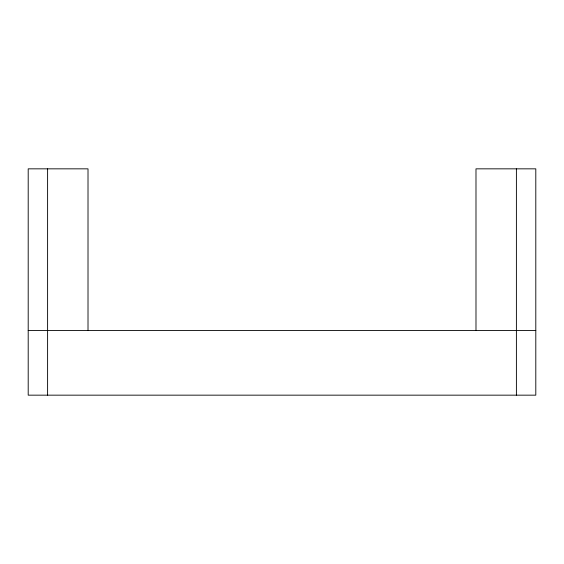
<?xml version="1.0" encoding="UTF-8"?>
<svg xmlns="http://www.w3.org/2000/svg" width="564" height="564" viewBox="0 0 564 564"><rect width="100%" height="100%" fill="white"/><g stroke="black" fill="none" stroke-linecap="round" stroke-linejoin="round"><path stroke-width="0.85" d="M28.2 330.497L535.8 330.497M516.398 168.84L516.398 395.16M475.988 330.497L475.988 168.84L535.8 168.84L535.8 395.16L28.2 395.16L28.2 168.84L88.012 168.84L88.012 330.497M47.602 168.84L47.602 395.16"/></g></svg>
